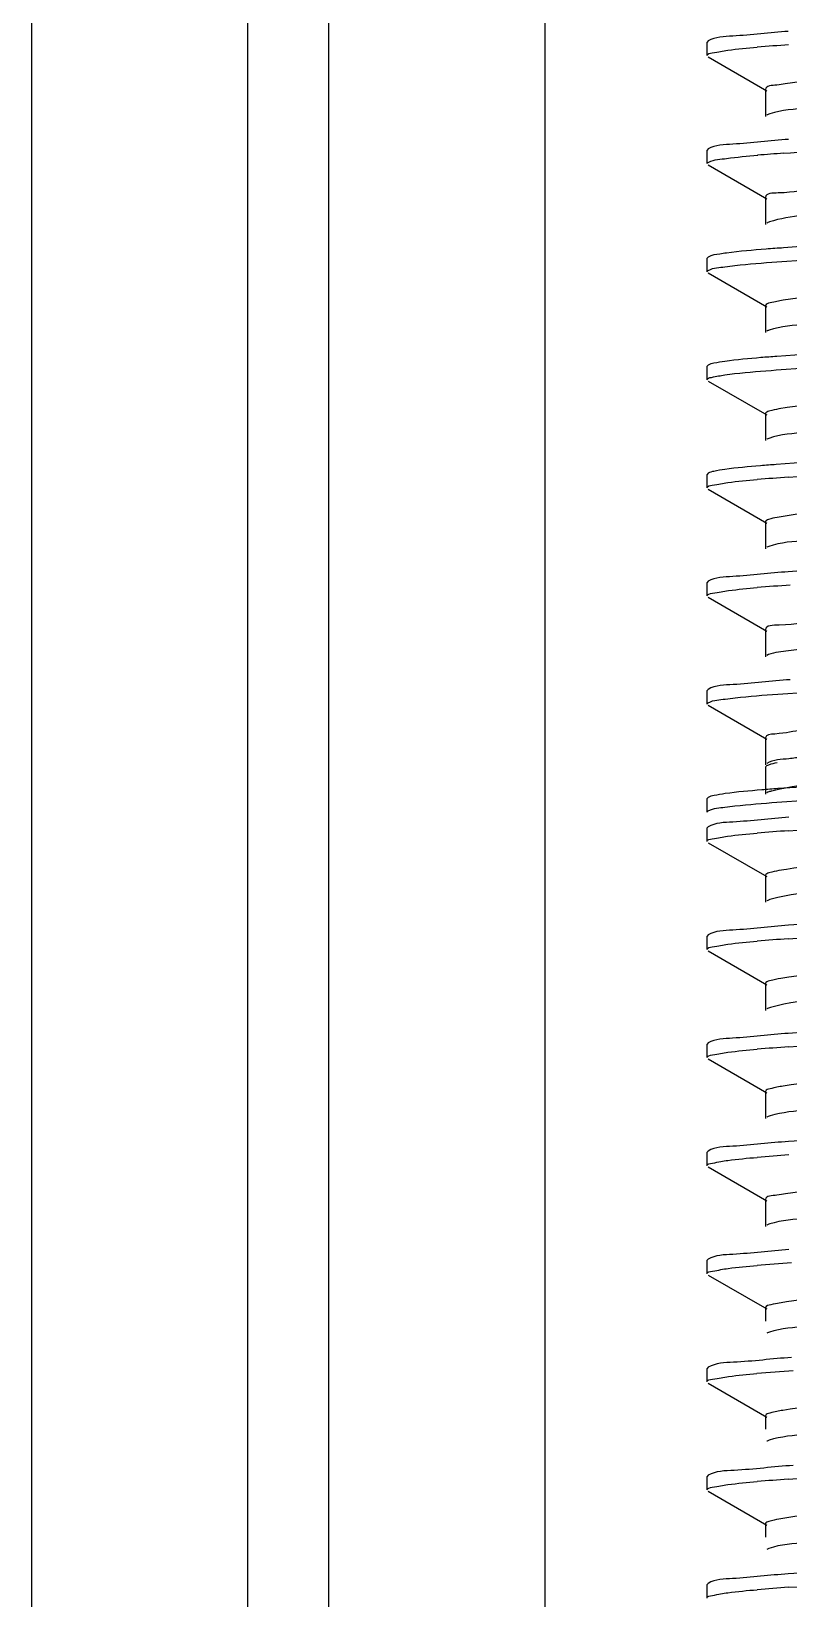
# Model space of a CAD drawing. Extents: x 1725261 to 1937680, y 860327 to 1571294.
# Drawn here: x 1825508.2 to 1825675, y 1250140.7 to 1250486 of the extents above; entities that cross this region are included whole.
import ezdxf

# ---------------------------------------------------------------- set-up
doc = ezdxf.new("R2010")
doc.units = 0
doc.header["$LTSCALE"] = 1000
doc.header["$MEASUREMENT"] = 0

msp = doc.modelspace()

# ---------------------------------------------------------------- linework, layer by layer
at = {"linetype": 'Continuous'}
for p, q in [((1825508.17, 1253335.18), (1825508.17, 1248594.16)), ((1825555.79, 1253335.18), (1825555.79, 1248594.16)), ((1825573.65, 1253335.18), (1825573.65, 1248594.16)), ((1825621.28, 1253335.18), (1825621.28, 1248594.16)), ((1825657.22, 1250483.93), (1825657, 1250483.67)), ((1825657, 1250480.69), (1825657, 1250483.67)), ((1825657, 1250480.69), (1825657, 1250483.67)), ((1825657.22, 1250480.43), (1825670.15, 1250472.95)), ((1825669.89, 1250473.25), (1825669.89, 1250467.3)), ((1825657.22, 1250460.12), (1825657, 1250459.86)), ((1825657, 1250456.88), (1825657, 1250459.86)), ((1825657, 1250456.88), (1825657, 1250459.86)), ((1825657.22, 1250456.62), (1825670.15, 1250449.14)), ((1825669.89, 1250449.44), (1825669.89, 1250443.48)), ((1825657.22, 1250436.3), (1825657, 1250436.04)), ((1825657, 1250433.07), (1825657, 1250436.04)), ((1825657, 1250433.07), (1825657, 1250436.04)), ((1825657.22, 1250432.81), (1825670.15, 1250425.32)), ((1825669.89, 1250425.62), (1825669.89, 1250419.67)), ((1825657.22, 1250412.49), (1825657, 1250412.23)), ((1825657, 1250409.25), (1825657, 1250412.23)), ((1825657, 1250409.25), (1825657, 1250412.23)), ((1825657.22, 1250408.99), (1825670.15, 1250401.51)), ((1825669.89, 1250401.81), (1825669.89, 1250395.86)), ((1825670.62, 1250396.36), (1825670.15, 1250396.16)), ((1825657.22, 1250388.68), (1825657, 1250388.42)), ((1825657, 1250385.44), (1825657, 1250388.42)), ((1825657, 1250385.44), (1825657, 1250388.42)), ((1825657.22, 1250385.18), (1825670.15, 1250377.7)), ((1825669.89, 1250378), (1825669.89, 1250372.05)), ((1825670.58, 1250372.54), (1825670.15, 1250372.35)), ((1825657.22, 1250364.87), (1825657, 1250364.6)), ((1825657, 1250361.63), (1825657, 1250364.6)), ((1825657, 1250361.63), (1825657, 1250364.6)), ((1825657.22, 1250361.37), (1825670.15, 1250353.88)), ((1825669.89, 1250354.19), (1825669.89, 1250348.23)), ((1825670.54, 1250348.71), (1825670.15, 1250348.53)), ((1825657.22, 1250341.05), (1825657, 1250340.79)), ((1825657, 1250337.82), (1825657, 1250340.79)), ((1825657, 1250337.82), (1825657, 1250340.79)), ((1825657.22, 1250337.55), (1825670.15, 1250330.07)), ((1825669.89, 1250330.37), (1825669.89, 1250324.42)), ((1825669.89, 1250323.92), (1825669.89, 1250317.96)), ((1825657.22, 1250317.24), (1825657, 1250316.98)), ((1825657, 1250314), (1825657, 1250316.98)), ((1825657, 1250314), (1825657, 1250316.98)), ((1825657.22, 1250310.78), (1825657, 1250310.52)), ((1825657, 1250307.55), (1825657, 1250310.52)), ((1825657, 1250307.55), (1825657, 1250310.52)), ((1825657.22, 1250307.28), (1825670.15, 1250299.8)), ((1825669.89, 1250300.1), (1825669.89, 1250294.15)), ((1825657.22, 1250286.97), (1825657, 1250286.71)), ((1825657, 1250283.73), (1825657, 1250286.71)), ((1825657, 1250283.73), (1825657, 1250286.71)), ((1825657.22, 1250283.47), (1825670.15, 1250275.99)), ((1825669.89, 1250276.29), (1825669.89, 1250270.34)), ((1825657.22, 1250263.16), (1825657, 1250262.9)), ((1825657, 1250259.92), (1825657, 1250262.9)), ((1825657, 1250259.92), (1825657, 1250262.9)), ((1825657.22, 1250259.66), (1825670.15, 1250252.18)), ((1825669.89, 1250252.48), (1825669.89, 1250246.53)), ((1825657.22, 1250239.34), (1825657, 1250239.08)), ((1825657, 1250236.11), (1825657, 1250239.08)), ((1825657, 1250236.11), (1825657, 1250239.08)), ((1825657.22, 1250235.85), (1825670.15, 1250228.36)), ((1825669.89, 1250228.67), (1825669.89, 1250222.71)), ((1825657.22, 1250215.53), (1825657, 1250215.27)), ((1825657, 1250212.29), (1825657, 1250215.27)), ((1825657, 1250212.29), (1825657, 1250215.27)), ((1825657.22, 1250212.03), (1825670.15, 1250204.55)), ((1825669.89, 1250204.85), (1825669.89, 1250201.86)), ((1825670.28, 1250199.27), (1825670.15, 1250199.2)), ((1825670.73, 1250199.44), (1825670.28, 1250199.27)), ((1825657.22, 1250191.72), (1825657, 1250191.46)), ((1825657, 1250188.48), (1825657, 1250191.46)), ((1825657, 1250188.48), (1825657, 1250191.46)), ((1825657.22, 1250188.22), (1825670.15, 1250180.74)), ((1825669.89, 1250181.04), (1825669.89, 1250178.07)), ((1825670.26, 1250175.45), (1825670.15, 1250175.39)), ((1825670.67, 1250175.61), (1825670.26, 1250175.45)), ((1825657.22, 1250167.91), (1825657, 1250167.65)), ((1825657, 1250164.67), (1825657, 1250167.65)), ((1825657, 1250164.67), (1825657, 1250167.65)), ((1825657.22, 1250164.41), (1825670.15, 1250156.93)), ((1825669.89, 1250157.23), (1825669.89, 1250154.25)), ((1825670.62, 1250151.78), (1825670.15, 1250151.58)), ((1825657.22, 1250144.09), (1825657, 1250143.83)), ((1825657, 1250140.86), (1825657, 1250143.83)), ((1825657, 1250140.86), (1825657, 1250143.83))]:
    msp.add_line(p, q, dxfattribs=at)
for centre, radius, start, end in [((1825702.32, 1250074.85), 409.12, 93.8337, 94.8049), ((1825700.87, 1250069.12), 390.98, 93.9624, 94.8027), ((1825702.22, 1249980.75), 407.96, 93.8429, 94.8037), ((1825702.79, 1249949.72), 415.21, 93.7981, 94.8008), ((1825702.2, 1249903.16), 407.66, 93.8401, 94.808), ((1825702.19, 1249879.51), 407.5, 93.846, 94.8037), ((1825702.32, 1249854.02), 409.18, 93.8348, 94.8035), ((1825702.39, 1249829.33), 410.06, 93.8289, 94.8034), ((1825703.09, 1249796.73), 418.88, 93.7677, 94.8057), ((1825703.64, 1249765.94), 425.88, 93.7244, 94.8042), ((1825702.18, 1249760.51), 407.44, 93.8464, 94.8037), ((1825702.31, 1249735.01), 409.13, 93.8351, 94.8035)]:
    msp.add_arc(centre, radius, start, end, dxfattribs=at)
for points, knots in [([(1825674.88, 1250486.03), (1825670.8, 1250485.75), (1825665.06, 1250484.96), (1825658.82, 1250484.84), (1825657.23, 1250483.93)], [0, 0, 0, 0, 0.690206, 1, 1, 1, 1]), ([(1825657, 1250480.69), (1825657, 1250481.12), (1825659.27, 1250481.41), (1825660.41, 1250481.72), (1825661.56, 1250481.87)], [0, 0, 0, 0, 0.27163, 1, 1, 1, 1]), ([(1825828.74, 1250483.72), (1825818.39, 1250482.43), (1825783.9, 1250480.79), (1825732.46, 1250477.87), (1825691.18, 1250476.92), (1825674.23, 1250474.49)], [0, 0, 0, 0, 0.202178, 0.668259, 1, 1, 1, 1]), ([(1825828.74, 1250477.76), (1825817.37, 1250476.35), (1825788.66, 1250475.06), (1825744.12, 1250472.77), (1825705.54, 1250471.28), (1825681.65, 1250469.28), (1825673.47, 1250468.68), (1825670.81, 1250467.86)], [0, 0, 0, 0, 0.217203, 0.543941, 0.846117, 0.947352, 1, 1, 1, 1]), ([(1825674.23, 1250474.49), (1825673.6, 1250474.4), (1825672.37, 1250474.05), (1825669.89, 1250474.12), (1825669.89, 1250473.25)], [0, 0, 0, 0, 0.421834, 1, 1, 1, 1]), ([(1825670.81, 1250467.86), (1825670.68, 1250467.82), (1825670.46, 1250467.75), (1825670.24, 1250467.65), (1825670.15, 1250467.6)], [0, 0, 0, 0, 0.564969, 1, 1, 1, 1]), ([(1825673.85, 1250459.17), (1825682.15, 1250459.75), (1825723.92, 1250461.9), (1825765.72, 1250463.25), (1825799.19, 1250464.79)], [0, 0, 0, 0, 0.198843, 1, 1, 1, 1]), ([(1825674.96, 1250462.22), (1825670.86, 1250461.94), (1825665.1, 1250461.14), (1825658.83, 1250461.04), (1825657.23, 1250460.12)], [0, 0, 0, 0, 0.6903, 1, 1, 1, 1]), ([(1825657, 1250456.88), (1825657, 1250457.01), (1825658.57, 1250457.94), (1825659.95, 1250457.84), (1825661.31, 1250458.02)], [0, 0, 0, 0, 0.087225, 1, 1, 1, 1]), ([(1825792.84, 1250457.34), (1825779.14, 1250456.62), (1825758.35, 1250455.68), (1825731.04, 1250454.4), (1825711.6, 1250453.5), (1825695.42, 1250452.41), (1825681.76, 1250451.89), (1825675.52, 1250450.32), (1825669.89, 1250450.42), (1825669.89, 1250449.44)], [0, 0, 0, 0, 0.333656, 0.505798, 0.66612, 0.803713, 0.909344, 0.976032, 1, 1, 1, 1]), ([(1825792.84, 1250451.39), (1825780.12, 1250450.72), (1825754.52, 1250449.47), (1825718.7, 1250448.12), (1825690.9, 1250445.88), (1825675.51, 1250445.56), (1825670.74, 1250444.03)], [0, 0, 0, 0, 0.312169, 0.628846, 0.877123, 1, 1, 1, 1]), ([(1825670.74, 1250444.03), (1825670.62, 1250443.99), (1825670.42, 1250443.92), (1825670.23, 1250443.83), (1825670.15, 1250443.79)], [0, 0, 0, 0, 0.560517, 1, 1, 1, 1]), ([(1825672.39, 1250435.25), (1825683.89, 1250436.09), (1825737.24, 1250438.69), (1825790.67, 1250439.73), (1825832.43, 1250442.81)], [0, 0, 0, 0, 0.216008, 1, 1, 1, 1]), ([(1825799.19, 1250443.95), (1825788.12, 1250443.44), (1825746.34, 1250441.67), (1825704.52, 1250440.48), (1825673.85, 1250438.33)], [0, 0, 0, 0, 0.264864, 1, 1, 1, 1]), ([(1825661.31, 1250437.19), (1825660.82, 1250437.12), (1825659.45, 1250436.89), (1825658, 1250436.75), (1825657.23, 1250436.3)], [0, 0, 0, 0, 0.361201, 1, 1, 1, 1]), ([(1825673.85, 1250438.33), (1825672.57, 1250438.24), (1825668.38, 1250437.93), (1825664.2, 1250437.57), (1825661.31, 1250437.19)], [0, 0, 0, 0, 0.30692, 1, 1, 1, 1]), ([(1825829.91, 1250436.24), (1825819.76, 1250434.84), (1825784.95, 1250433.29), (1825732.99, 1250430.17), (1825690.92, 1250429.4), (1825673.75, 1250426.79)], [0, 0, 0, 0, 0.196411, 0.666993, 1, 1, 1, 1]), ([(1825657, 1250433.07), (1825657, 1250433.19), (1825658.4, 1250434.07), (1825659.69, 1250433.99), (1825660.94, 1250434.16)], [0, 0, 0, 0, 0.088954, 1, 1, 1, 1]), ([(1825660.94, 1250434.16), (1825661.67, 1250434.26), (1825665.47, 1250434.72), (1825669.3, 1250435.03), (1825672.39, 1250435.25)], [0, 0, 0, 0, 0.191562, 1, 1, 1, 1]), ([(1825829.91, 1250430.29), (1825818.8, 1250428.76), (1825790.08, 1250427.53), (1825752.66, 1250425.65), (1825718.91, 1250424.05), (1825697.16, 1250422.99), (1825681.58, 1250421.62), (1825673.29, 1250421.07), (1825670.67, 1250420.2)], [0, 0, 0, 0, 0.210757, 0.539438, 0.704601, 0.845971, 0.948094, 1, 1, 1, 1]), ([(1825673.75, 1250426.79), (1825672.78, 1250426.64), (1825671.76, 1250426.39), (1825669.89, 1250426), (1825669.89, 1250425.62)], [0, 0, 0, 0, 0.721991, 1, 1, 1, 1]), ([(1825670.67, 1250420.2), (1825670.57, 1250420.16), (1825670.4, 1250420.1), (1825670.22, 1250420.02), (1825670.15, 1250419.97)], [0, 0, 0, 0, 0.556492, 1, 1, 1, 1]), ([(1825672.24, 1250411.43), (1825683.73, 1250412.27), (1825737.12, 1250414.87), (1825790.57, 1250415.92), (1825832.38, 1250419)], [0, 0, 0, 0, 0.215575, 1, 1, 1, 1]), ([(1825832.43, 1250421.98), (1825820.99, 1250421.13), (1825767.64, 1250418.53), (1825714.21, 1250417.47), (1825672.39, 1250414.41)], [0, 0, 0, 0, 0.214793, 1, 1, 1, 1]), ([(1825660.94, 1250413.32), (1825660.13, 1250413.21), (1825658.89, 1250413), (1825657.62, 1250412.72), (1825657.23, 1250412.49)], [0, 0, 0, 0, 0.64396, 1, 1, 1, 1]), ([(1825672.39, 1250414.41), (1825671.21, 1250414.33), (1825667.39, 1250414.03), (1825663.57, 1250413.69), (1825660.94, 1250413.32)], [0, 0, 0, 0, 0.307231, 1, 1, 1, 1]), ([(1825830.45, 1250412.51), (1825820.25, 1250411.01), (1825793.39, 1250409.84), (1825750.4, 1250407.72), (1825708.18, 1250405.44), (1825682.27, 1250404.47), (1825672.83, 1250402.83)], [0, 0, 0, 0, 0.195765, 0.5095, 0.817954, 1, 1, 1, 1]), ([(1825657, 1250409.25), (1825657, 1250409.63), (1825658.91, 1250409.94), (1825659.92, 1250410.2), (1825660.9, 1250410.34)], [0, 0, 0, 0, 0.274314, 1, 1, 1, 1]), ([(1825660.9, 1250410.34), (1825661.62, 1250410.44), (1825665.39, 1250410.9), (1825669.18, 1250411.2), (1825672.24, 1250411.43)], [0, 0, 0, 0, 0.19146, 1, 1, 1, 1]), ([(1825830.45, 1250406.55), (1825819.49, 1250404.95), (1825790.78, 1250403.79), (1825753.3, 1250401.86), (1825719.27, 1250400.25), (1825697.28, 1250399.19), (1825681.58, 1250397.79), (1825673.23, 1250397.26), (1825670.62, 1250396.36)], [0, 0, 0, 0, 0.20733, 0.536865, 0.70321, 0.84565, 0.948324, 1, 1, 1, 1]), ([(1825672.83, 1250402.83), (1825672.09, 1250402.7), (1825671.27, 1250402.51), (1825669.89, 1250402.11), (1825669.89, 1250401.81)], [0, 0, 0, 0, 0.715817, 1, 1, 1, 1]), ([(1825832.38, 1250398.16), (1825820.92, 1250397.32), (1825767.54, 1250394.71), (1825714.08, 1250393.66), (1825672.24, 1250390.59)], [0, 0, 0, 0, 0.215095, 1, 1, 1, 1]), ([(1825674.88, 1250387.8), (1825686.17, 1250388.57), (1825737.74, 1250391.06), (1825789.38, 1250392.24), (1825829.61, 1250394.99)], [0, 0, 0, 0, 0.219065, 1, 1, 1, 1]), ([(1825660.9, 1250389.51), (1825660.1, 1250389.39), (1825658.87, 1250389.18), (1825657.61, 1250388.9), (1825657.23, 1250388.68)], [0, 0, 0, 0, 0.6435, 1, 1, 1, 1]), ([(1825672.24, 1250390.59), (1825671.08, 1250390.51), (1825667.29, 1250390.21), (1825663.5, 1250389.87), (1825660.9, 1250389.51)], [0, 0, 0, 0, 0.307349, 1, 1, 1, 1]), ([(1825830.95, 1250388.77), (1825820.82, 1250387.19), (1825793.78, 1250386.08), (1825750.41, 1250383.92), (1825707.83, 1250381.55), (1825681.76, 1250380.69), (1825672.41, 1250378.94)], [0, 0, 0, 0, 0.193557, 0.5097, 0.820432, 1, 1, 1, 1]), ([(1825657, 1250385.44), (1825657, 1250385.87), (1825659.27, 1250386.16), (1825660.42, 1250386.47), (1825661.57, 1250386.62)], [0, 0, 0, 0, 0.271609, 1, 1, 1, 1]), ([(1825830.95, 1250382.82), (1825820.16, 1250381.13), (1825791.48, 1250380.05), (1825753.97, 1250378.07), (1825719.65, 1250376.45), (1825697.42, 1250375.4), (1825681.6, 1250373.96), (1825673.18, 1250373.46), (1825670.58, 1250372.54)], [0, 0, 0, 0, 0.203778, 0.534105, 0.701642, 0.84519, 0.948477, 1, 1, 1, 1]), ([(1825672.41, 1250378.94), (1825671.77, 1250378.82), (1825671.05, 1250378.65), (1825669.89, 1250378.26), (1825669.89, 1250378)], [0, 0, 0, 0, 0.711874, 1, 1, 1, 1]), ([(1825829.61, 1250374.15), (1825818.33, 1250373.38), (1825766.75, 1250370.9), (1825715.11, 1250369.71), (1825674.88, 1250366.96)], [0, 0, 0, 0, 0.219073, 1, 1, 1, 1]), ([(1825674.88, 1250366.96), (1825670.79, 1250366.69), (1825665.06, 1250365.89), (1825658.82, 1250365.78), (1825657.23, 1250364.87)], [0, 0, 0, 0, 0.690204, 1, 1, 1, 1]), ([(1825657, 1250361.63), (1825657, 1250362.07), (1825659.35, 1250362.35), (1825660.53, 1250362.67), (1825661.72, 1250362.83)], [0, 0, 0, 0, 0.271116, 1, 1, 1, 1]), ([(1825798.46, 1250362.4), (1825784.54, 1250361.62), (1825763.22, 1250360.65), (1825735, 1250359.33), (1825714.49, 1250358.41), (1825697.28, 1250357.26), (1825682.64, 1250356.76), (1825675.98, 1250355.06), (1825669.88, 1250355.24), (1825669.89, 1250354.19)], [0, 0, 0, 0, 0.324234, 0.49621, 0.658258, 0.798515, 0.906808, 0.975392, 1, 1, 1, 1]), ([(1825677.27, 1250349.85), (1825676.49, 1250349.76), (1825674.24, 1250349.47), (1825671.93, 1250349.22), (1825670.54, 1250348.71)], [0, 0, 0, 0, 0.346329, 1, 1, 1, 1]), ([(1825672.59, 1250340.01), (1825684.12, 1250340.85), (1825737.43, 1250343.45), (1825790.81, 1250344.49), (1825832.5, 1250347.57)], [0, 0, 0, 0, 0.21664, 1, 1, 1, 1]), ([(1825675.29, 1250343.18), (1825671.11, 1250342.9), (1825665.25, 1250342.09), (1825658.85, 1250341.99), (1825657.23, 1250341.05)], [0, 0, 0, 0, 0.690599, 1, 1, 1, 1]), ([(1825660.99, 1250338.92), (1825661.73, 1250339.02), (1825665.59, 1250339.48), (1825669.46, 1250339.79), (1825672.59, 1250340.01)], [0, 0, 0, 0, 0.191577, 1, 1, 1, 1]), ([(1825657, 1250337.82), (1825657, 1250337.94), (1825658.43, 1250338.83), (1825659.73, 1250338.74), (1825660.99, 1250338.92)], [0, 0, 0, 0, 0.088697, 1, 1, 1, 1]), ([(1825677.97, 1250332.07), (1825675.95, 1250331.85), (1825674.03, 1250331.25), (1825669.88, 1250331.11), (1825669.89, 1250330.37)], [0, 0, 0, 0, 0.733425, 1, 1, 1, 1]), ([(1825677.97, 1250326.11), (1825676.99, 1250326.01), (1825674.4, 1250325.62), (1825671.59, 1250325.56), (1825670.15, 1250324.72)], [0, 0, 0, 0, 0.373138, 1, 1, 1, 1]), ([(1825826.11, 1250328.13), (1825814.39, 1250326.91), (1825786, 1250325.47), (1825742.36, 1250323.68), (1825702.67, 1250321), (1825679.12, 1250320.63), (1825671.28, 1250318.66)], [0, 0, 0, 0, 0.227857, 0.549507, 0.843778, 1, 1, 1, 1]), ([(1825832.5, 1250326.73), (1825821.09, 1250325.89), (1825767.79, 1250323.28), (1825714.41, 1250322.21), (1825672.59, 1250319.18)], [0, 0, 0, 0, 0.214363, 1, 1, 1, 1]), ([(1825672.4, 1250324.85), (1825671.76, 1250324.74), (1825671.04, 1250324.57), (1825669.89, 1250324.18), (1825669.89, 1250323.92)], [0, 0, 0, 0, 0.711183, 1, 1, 1, 1]), ([(1825672.39, 1250316.19), (1825683.9, 1250317.03), (1825737.25, 1250319.63), (1825790.68, 1250320.67), (1825832.43, 1250323.75)], [0, 0, 0, 0, 0.216028, 1, 1, 1, 1]), ([(1825672.59, 1250319.18), (1825671.4, 1250319.09), (1825667.53, 1250318.79), (1825663.66, 1250318.45), (1825660.99, 1250318.08)], [0, 0, 0, 0, 0.307193, 1, 1, 1, 1]), ([(1825671.28, 1250318.66), (1825671.06, 1250318.6), (1825670.67, 1250318.5), (1825670.29, 1250318.35), (1825670.15, 1250318.27)], [0, 0, 0, 0, 0.587412, 1, 1, 1, 1]), ([(1825657, 1250314), (1825657, 1250314.13), (1825658.4, 1250315.01), (1825659.69, 1250314.92), (1825660.94, 1250315.1)], [0, 0, 0, 0, 0.088945, 1, 1, 1, 1]), ([(1825660.99, 1250318.08), (1825660.17, 1250317.97), (1825658.91, 1250317.75), (1825657.62, 1250317.47), (1825657.23, 1250317.24)], [0, 0, 0, 0, 0.644494, 1, 1, 1, 1]), ([(1825660.94, 1250315.1), (1825661.67, 1250315.2), (1825665.48, 1250315.66), (1825669.3, 1250315.96), (1825672.39, 1250316.19)], [0, 0, 0, 0, 0.191564, 1, 1, 1, 1]), ([(1825674.9, 1250309.91), (1825685.69, 1250310.64), (1825735.88, 1250313.07), (1825786.12, 1250314.37), (1825825.47, 1250316.82)], [0, 0, 0, 0, 0.215245, 1, 1, 1, 1]), ([(1825675.01, 1250312.89), (1825670.89, 1250312.61), (1825665.12, 1250311.81), (1825658.83, 1250311.7), (1825657.23, 1250310.78)], [0, 0, 0, 0, 0.690338, 1, 1, 1, 1]), ([(1825657, 1250307.55), (1825657, 1250307.97), (1825659.22, 1250308.26), (1825660.35, 1250308.56), (1825661.48, 1250308.71)], [0, 0, 0, 0, 0.271891, 1, 1, 1, 1]), ([(1825826.82, 1250310.35), (1825815.73, 1250309.15), (1825788.5, 1250307.77), (1825746.05, 1250305.86), (1825705.89, 1250303.63), (1825681.63, 1250302.65), (1825672.82, 1250301.12)], [0, 0, 0, 0, 0.216982, 0.529712, 0.826099, 1, 1, 1, 1]), ([(1825826.82, 1250304.4), (1825815.17, 1250303.13), (1825786.66, 1250301.7), (1825742.71, 1250299.92), (1825702.7, 1250297.1), (1825678.92, 1250296.89), (1825671.12, 1250294.81)], [0, 0, 0, 0, 0.225438, 0.548607, 0.844824, 1, 1, 1, 1]), ([(1825672.82, 1250301.12), (1825672.08, 1250300.99), (1825671.26, 1250300.8), (1825669.89, 1250300.4), (1825669.89, 1250300.1)], [0, 0, 0, 0, 0.715447, 1, 1, 1, 1]), ([(1825671.12, 1250294.81), (1825670.93, 1250294.76), (1825670.6, 1250294.66), (1825670.28, 1250294.53), (1825670.15, 1250294.45)], [0, 0, 0, 0, 0.580842, 1, 1, 1, 1]), ([(1825825.47, 1250295.99), (1825814.04, 1250295.27), (1825763.85, 1250292.91), (1825713.6, 1250291.71), (1825674.9, 1250289.07)], [0, 0, 0, 0, 0.227972, 1, 1, 1, 1]), ([(1825674.85, 1250286.09), (1825686, 1250286.85), (1825737.23, 1250289.32), (1825788.51, 1250290.55), (1825828.53, 1250293.21)], [0, 0, 0, 0, 0.217913, 1, 1, 1, 1]), ([(1825674.9, 1250289.07), (1825670.81, 1250288.79), (1825665.07, 1250288), (1825658.82, 1250287.89), (1825657.23, 1250286.97)], [0, 0, 0, 0, 0.69026, 1, 1, 1, 1]), ([(1825657, 1250283.73), (1825657, 1250284.16), (1825659.27, 1250284.45), (1825660.42, 1250284.76), (1825661.56, 1250284.91)], [0, 0, 0, 0, 0.271632, 1, 1, 1, 1]), ([(1825827.51, 1250286.61), (1825816.67, 1250285.38), (1825789.75, 1250284.03), (1825747.51, 1250282.09), (1825707.01, 1250279.92), (1825682.37, 1250278.86), (1825673.27, 1250277.38)], [0, 0, 0, 0, 0.211892, 0.522694, 0.821014, 1, 1, 1, 1]), ([(1825827.51, 1250280.66), (1825815.94, 1250279.35), (1825787.34, 1250277.92), (1825743.11, 1250276.15), (1825702.79, 1250273.21), (1825678.77, 1250273.15), (1825671, 1250270.96)], [0, 0, 0, 0, 0.222801, 0.547327, 0.845545, 1, 1, 1, 1]), ([(1825673.27, 1250277.38), (1825672.42, 1250277.24), (1825671.5, 1250277.02), (1825669.89, 1250276.63), (1825669.89, 1250276.29)], [0, 0, 0, 0, 0.718986, 1, 1, 1, 1]), ([(1825671, 1250270.96), (1825670.83, 1250270.91), (1825670.54, 1250270.82), (1825670.26, 1250270.7), (1825670.15, 1250270.64)], [0, 0, 0, 0, 0.574878, 1, 1, 1, 1]), ([(1825828.53, 1250272.37), (1825817.19, 1250271.62), (1825765.97, 1250269.16), (1825714.68, 1250267.97), (1825674.85, 1250265.26)], [0, 0, 0, 0, 0.221636, 1, 1, 1, 1]), ([(1825674.95, 1250262.29), (1825686.15, 1250263.05), (1825737.45, 1250265.52), (1825788.82, 1250266.73), (1825828.86, 1250269.42)], [0, 0, 0, 0, 0.218477, 1, 1, 1, 1]), ([(1825674.85, 1250265.26), (1825670.77, 1250264.98), (1825665.05, 1250264.18), (1825658.82, 1250264.07), (1825657.23, 1250263.16)], [0, 0, 0, 0, 0.690175, 1, 1, 1, 1]), ([(1825657, 1250259.92), (1825657, 1250260.35), (1825659.28, 1250260.64), (1825660.44, 1250260.95), (1825661.59, 1250261.1)], [0, 0, 0, 0, 0.271543, 1, 1, 1, 1]), ([(1825828.17, 1250262.88), (1825817.58, 1250261.62), (1825790.99, 1250260.29), (1825748.97, 1250258.32), (1825708.15, 1250256.2), (1825683.14, 1250255.07), (1825673.76, 1250253.65)], [0, 0, 0, 0, 0.206815, 0.515694, 0.81594, 1, 1, 1, 1]), ([(1825828.17, 1250256.92), (1825816.69, 1250255.56), (1825788.02, 1250254.23), (1825743.67, 1250251.99), (1825705.43, 1250250.48), (1825681.72, 1250248.53), (1825673.57, 1250247.91), (1825670.89, 1250247.12)], [0, 0, 0, 0, 0.21995, 0.54567, 0.845919, 0.946858, 1, 1, 1, 1]), ([(1825673.76, 1250253.65), (1825672.79, 1250253.5), (1825671.76, 1250253.24), (1825669.89, 1250252.86), (1825669.89, 1250252.48)], [0, 0, 0, 0, 0.721952, 1, 1, 1, 1]), ([(1825670.89, 1250247.12), (1825670.75, 1250247.07), (1825670.49, 1250246.99), (1825670.25, 1250246.88), (1825670.15, 1250246.83)], [0, 0, 0, 0, 0.569475, 1, 1, 1, 1]), ([(1825828.86, 1250248.58), (1825817.55, 1250247.82), (1825766.25, 1250245.36), (1825714.88, 1250244.17), (1825674.95, 1250241.45)], [0, 0, 0, 0, 0.220782, 1, 1, 1, 1]), ([(1825674.95, 1250241.45), (1825670.85, 1250241.17), (1825665.1, 1250240.37), (1825658.83, 1250240.26), (1825657.23, 1250239.34)], [0, 0, 0, 0, 0.69028, 1, 1, 1, 1]), ([(1825828.8, 1250239.14), (1825818.47, 1250237.85), (1825784, 1250236.21), (1825732.56, 1250233.29), (1825691.25, 1250232.33), (1825674.28, 1250229.91)], [0, 0, 0, 0, 0.201754, 0.667715, 1, 1, 1, 1]), ([(1825657, 1250236.11), (1825657, 1250236.54), (1825659.29, 1250236.83), (1825660.45, 1250237.14), (1825661.6, 1250237.29)], [0, 0, 0, 0, 0.271496, 1, 1, 1, 1]), ([(1825828.8, 1250233.19), (1825817.43, 1250231.77), (1825788.72, 1250230.48), (1825744.16, 1250228.18), (1825705.56, 1250226.7), (1825681.65, 1250224.7), (1825673.46, 1250224.1), (1825670.8, 1250223.28)], [0, 0, 0, 0, 0.216944, 0.543769, 0.846123, 0.94739, 1, 1, 1, 1]), ([(1825674.28, 1250229.91), (1825673.64, 1250229.82), (1825672.4, 1250229.47), (1825669.89, 1250229.55), (1825669.89, 1250228.67)], [0, 0, 0, 0, 0.421934, 1, 1, 1, 1]), ([(1825670.8, 1250223.28), (1825670.68, 1250223.24), (1825670.45, 1250223.16), (1825670.24, 1250223.07), (1825670.15, 1250223.01)], [0, 0, 0, 0, 0.564588, 1, 1, 1, 1]), ([(1825675.01, 1250217.64), (1825670.89, 1250217.36), (1825665.12, 1250216.56), (1825658.83, 1250216.45), (1825657.23, 1250215.53)], [0, 0, 0, 0, 0.690334, 1, 1, 1, 1]), ([(1825829.39, 1250215.4), (1825819.26, 1250214.07), (1825784.93, 1250212.47), (1825733.36, 1250209.53), (1825691.75, 1250208.53), (1825674.51, 1250206.13)], [0, 0, 0, 0, 0.197543, 0.663489, 1, 1, 1, 1]), ([(1825657, 1250212.29), (1825657, 1250212.73), (1825659.32, 1250213.02), (1825660.49, 1250213.33), (1825661.66, 1250213.48)], [0, 0, 0, 0, 0.27127, 1, 1, 1, 1]), ([(1825829.39, 1250209.45), (1825818.16, 1250207.97), (1825789.42, 1250206.72), (1825744.69, 1250204.38), (1825705.71, 1250202.91), (1825681.6, 1250200.86), (1825673.36, 1250200.29), (1825670.73, 1250199.44)], [0, 0, 0, 0, 0.213782, 0.541615, 0.846127, 0.947805, 1, 1, 1, 1]), ([(1825674.51, 1250206.13), (1825673.35, 1250205.97), (1825672.16, 1250205.66), (1825669.89, 1250205.3), (1825669.89, 1250204.85)], [0, 0, 0, 0, 0.725422, 1, 1, 1, 1]), ([(1825675.57, 1250193.86), (1825671.32, 1250193.58), (1825665.37, 1250192.76), (1825658.88, 1250192.67), (1825657.23, 1250191.72)], [0, 0, 0, 0, 0.690918, 1, 1, 1, 1]), ([(1825829.96, 1250191.67), (1825819.81, 1250190.26), (1825784.95, 1250188.71), (1825732.96, 1250185.57), (1825690.85, 1250184.83), (1825673.69, 1250182.2)], [0, 0, 0, 0, 0.196293, 0.667285, 1, 1, 1, 1]), ([(1825657, 1250188.48), (1825657, 1250188.93), (1825659.37, 1250189.21), (1825660.56, 1250189.53), (1825661.75, 1250189.68)], [0, 0, 0, 0, 0.270941, 1, 1, 1, 1]), ([(1825829.96, 1250185.71), (1825818.86, 1250184.17), (1825790.13, 1250182.96), (1825752.71, 1250181.06), (1825718.94, 1250179.46), (1825697.17, 1250178.41), (1825681.58, 1250177.03), (1825673.29, 1250176.48), (1825670.67, 1250175.61)], [0, 0, 0, 0, 0.210475, 0.53923, 0.704492, 0.84595, 0.948117, 1, 1, 1, 1]), ([(1825673.69, 1250182.2), (1825672.73, 1250182.05), (1825671.73, 1250181.8), (1825669.89, 1250181.41), (1825669.89, 1250181.04)], [0, 0, 0, 0, 0.721664, 1, 1, 1, 1]), ([(1825674.85, 1250167.03), (1825686, 1250167.79), (1825737.22, 1250170.26), (1825788.5, 1250171.48), (1825828.52, 1250174.14)], [0, 0, 0, 0, 0.217894, 1, 1, 1, 1]), ([(1825675.98, 1250170.08), (1825671.63, 1250169.79), (1825665.55, 1250168.95), (1825658.91, 1250168.87), (1825657.23, 1250167.91)], [0, 0, 0, 0, 0.691306, 1, 1, 1, 1]), ([(1825830.49, 1250167.93), (1825820.3, 1250166.43), (1825793.42, 1250165.26), (1825750.39, 1250163.14), (1825708.13, 1250160.85), (1825682.22, 1250159.89), (1825672.79, 1250158.24)], [0, 0, 0, 0, 0.195608, 0.509578, 0.818222, 1, 1, 1, 1]), ([(1825657, 1250164.67), (1825657, 1250165.1), (1825659.27, 1250165.39), (1825660.42, 1250165.7), (1825661.56, 1250165.85)], [0, 0, 0, 0, 0.271635, 1, 1, 1, 1]), ([(1825830.49, 1250161.98), (1825819.55, 1250160.36), (1825790.84, 1250159.21), (1825753.36, 1250157.27), (1825719.3, 1250155.67), (1825697.29, 1250154.61), (1825681.58, 1250153.2), (1825673.23, 1250152.68), (1825670.62, 1250151.78)], [0, 0, 0, 0, 0.207037, 0.536641, 0.703085, 0.845616, 0.94834, 1, 1, 1, 1]), ([(1825672.79, 1250158.24), (1825672.06, 1250158.11), (1825671.25, 1250157.92), (1825669.89, 1250157.52), (1825669.89, 1250157.23)], [0, 0, 0, 0, 0.715451, 1, 1, 1, 1]), ([(1825828.52, 1250153.3), (1825817.18, 1250152.55), (1825765.96, 1250150.1), (1825714.67, 1250148.91), (1825674.85, 1250146.19)], [0, 0, 0, 0, 0.221664, 1, 1, 1, 1]), ([(1825674.95, 1250143.22), (1825686.14, 1250143.98), (1825737.44, 1250146.46), (1825788.81, 1250147.67), (1825828.85, 1250150.35)], [0, 0, 0, 0, 0.218459, 1, 1, 1, 1]), ([(1825674.85, 1250146.19), (1825670.77, 1250145.91), (1825665.05, 1250145.12), (1825658.82, 1250145.01), (1825657.23, 1250144.09)], [0, 0, 0, 0, 0.690172, 1, 1, 1, 1]), ([(1825830.99, 1250144.19), (1825820.87, 1250142.61), (1825793.82, 1250141.5), (1825750.42, 1250139.33), (1825707.82, 1250136.96), (1825681.72, 1250136.11), (1825672.38, 1250134.35)], [0, 0, 0, 0, 0.193342, 0.50965, 0.820575, 1, 1, 1, 1]), ([(1825657, 1250140.86), (1825657, 1250141.29), (1825659.28, 1250141.57), (1825660.43, 1250141.89), (1825661.59, 1250142.04)], [0, 0, 0, 0, 0.271546, 1, 1, 1, 1])]:
    msp.add_open_spline(points, degree=3, knots=knots, dxfattribs=at)
for points in [[(1825661.56, 1250481.87), (1825663.71, 1250482.15), (1825665.88, 1250482.35), (1825668.05, 1250482.54)], [(1825661.31, 1250458.02), (1825663.58, 1250458.33), (1825665.86, 1250458.54), (1825668.14, 1250458.73)], [(1825661.57, 1250386.62), (1825663.72, 1250386.9), (1825665.89, 1250387.1), (1825668.06, 1250387.29)], [(1825661.72, 1250362.83), (1825663.82, 1250363.1), (1825665.93, 1250363.29), (1825668.04, 1250363.47)], [(1825661.48, 1250308.71), (1825663.65, 1250309), (1825665.84, 1250309.2), (1825668.03, 1250309.39)], [(1825661.56, 1250284.91), (1825663.72, 1250285.19), (1825665.89, 1250285.39), (1825668.06, 1250285.58)], [(1825661.59, 1250261.1), (1825663.74, 1250261.38), (1825665.9, 1250261.58), (1825668.05, 1250261.76)], [(1825661.6, 1250237.29), (1825663.74, 1250237.57), (1825665.9, 1250237.77), (1825668.05, 1250237.95)], [(1825661.66, 1250213.48), (1825663.77, 1250213.76), (1825665.88, 1250213.95), (1825668, 1250214.13)], [(1825661.75, 1250189.68), (1825663.82, 1250189.95), (1825665.9, 1250190.14), (1825667.98, 1250190.32)], [(1825661.56, 1250165.85), (1825663.72, 1250166.13), (1825665.89, 1250166.33), (1825668.06, 1250166.51)], [(1825661.59, 1250142.04), (1825663.74, 1250142.32), (1825665.89, 1250142.52), (1825668.05, 1250142.7)]]:
    msp.add_open_spline(points, degree=3, dxfattribs=at)

doc.saveas('drawing.dxf')
